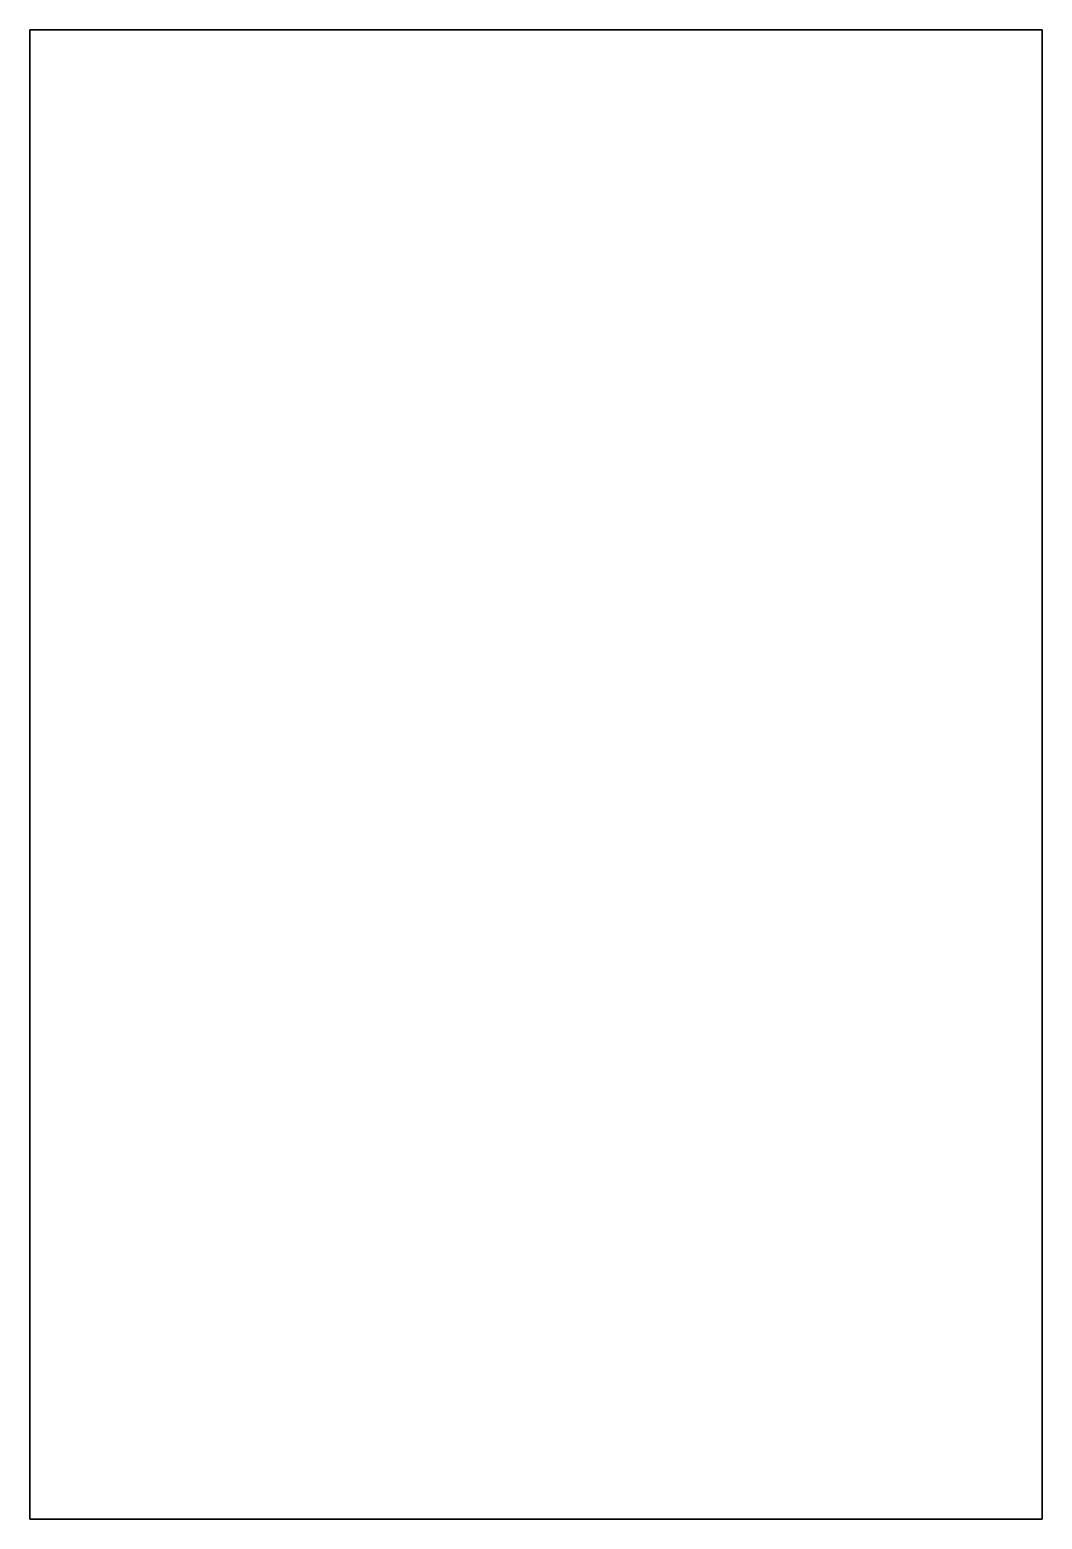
# Model space of a CAD drawing. Extents: x 151 to 399, y 31 to 396.
import ezdxf

# ---------------------------------------------------------------- set-up
doc = ezdxf.new("R2010")
doc.units = 0

msp = doc.modelspace()

# ---------------------------------------------------------------- linework, layer by layer
at = {"color": 7, "lineweight": 35}
for p, q in [((150.912949, 31.457348), (150.912949, 396.457336)), ((150.912949, 396.457336), (398.912964, 396.457336)), ((398.912964, 31.457348), (398.912964, 396.457336)), ((398.925354, 275.457336), (398.912964, 275.457336)), ((398.925354, 274.457336), (398.912964, 274.457336)), ((398.925354, 274.457336), (398.925354, 275.457336)), ((398.925354, 153.457352), (398.912964, 153.457352)), ((398.925354, 152.457352), (398.925354, 153.457352)), ((398.925354, 152.457352), (398.912964, 152.457352)), ((150.912949, 31.457348), (398.912964, 31.457348))]:
    msp.add_line(p, q, dxfattribs=at)

doc.saveas('drawing.dxf')
